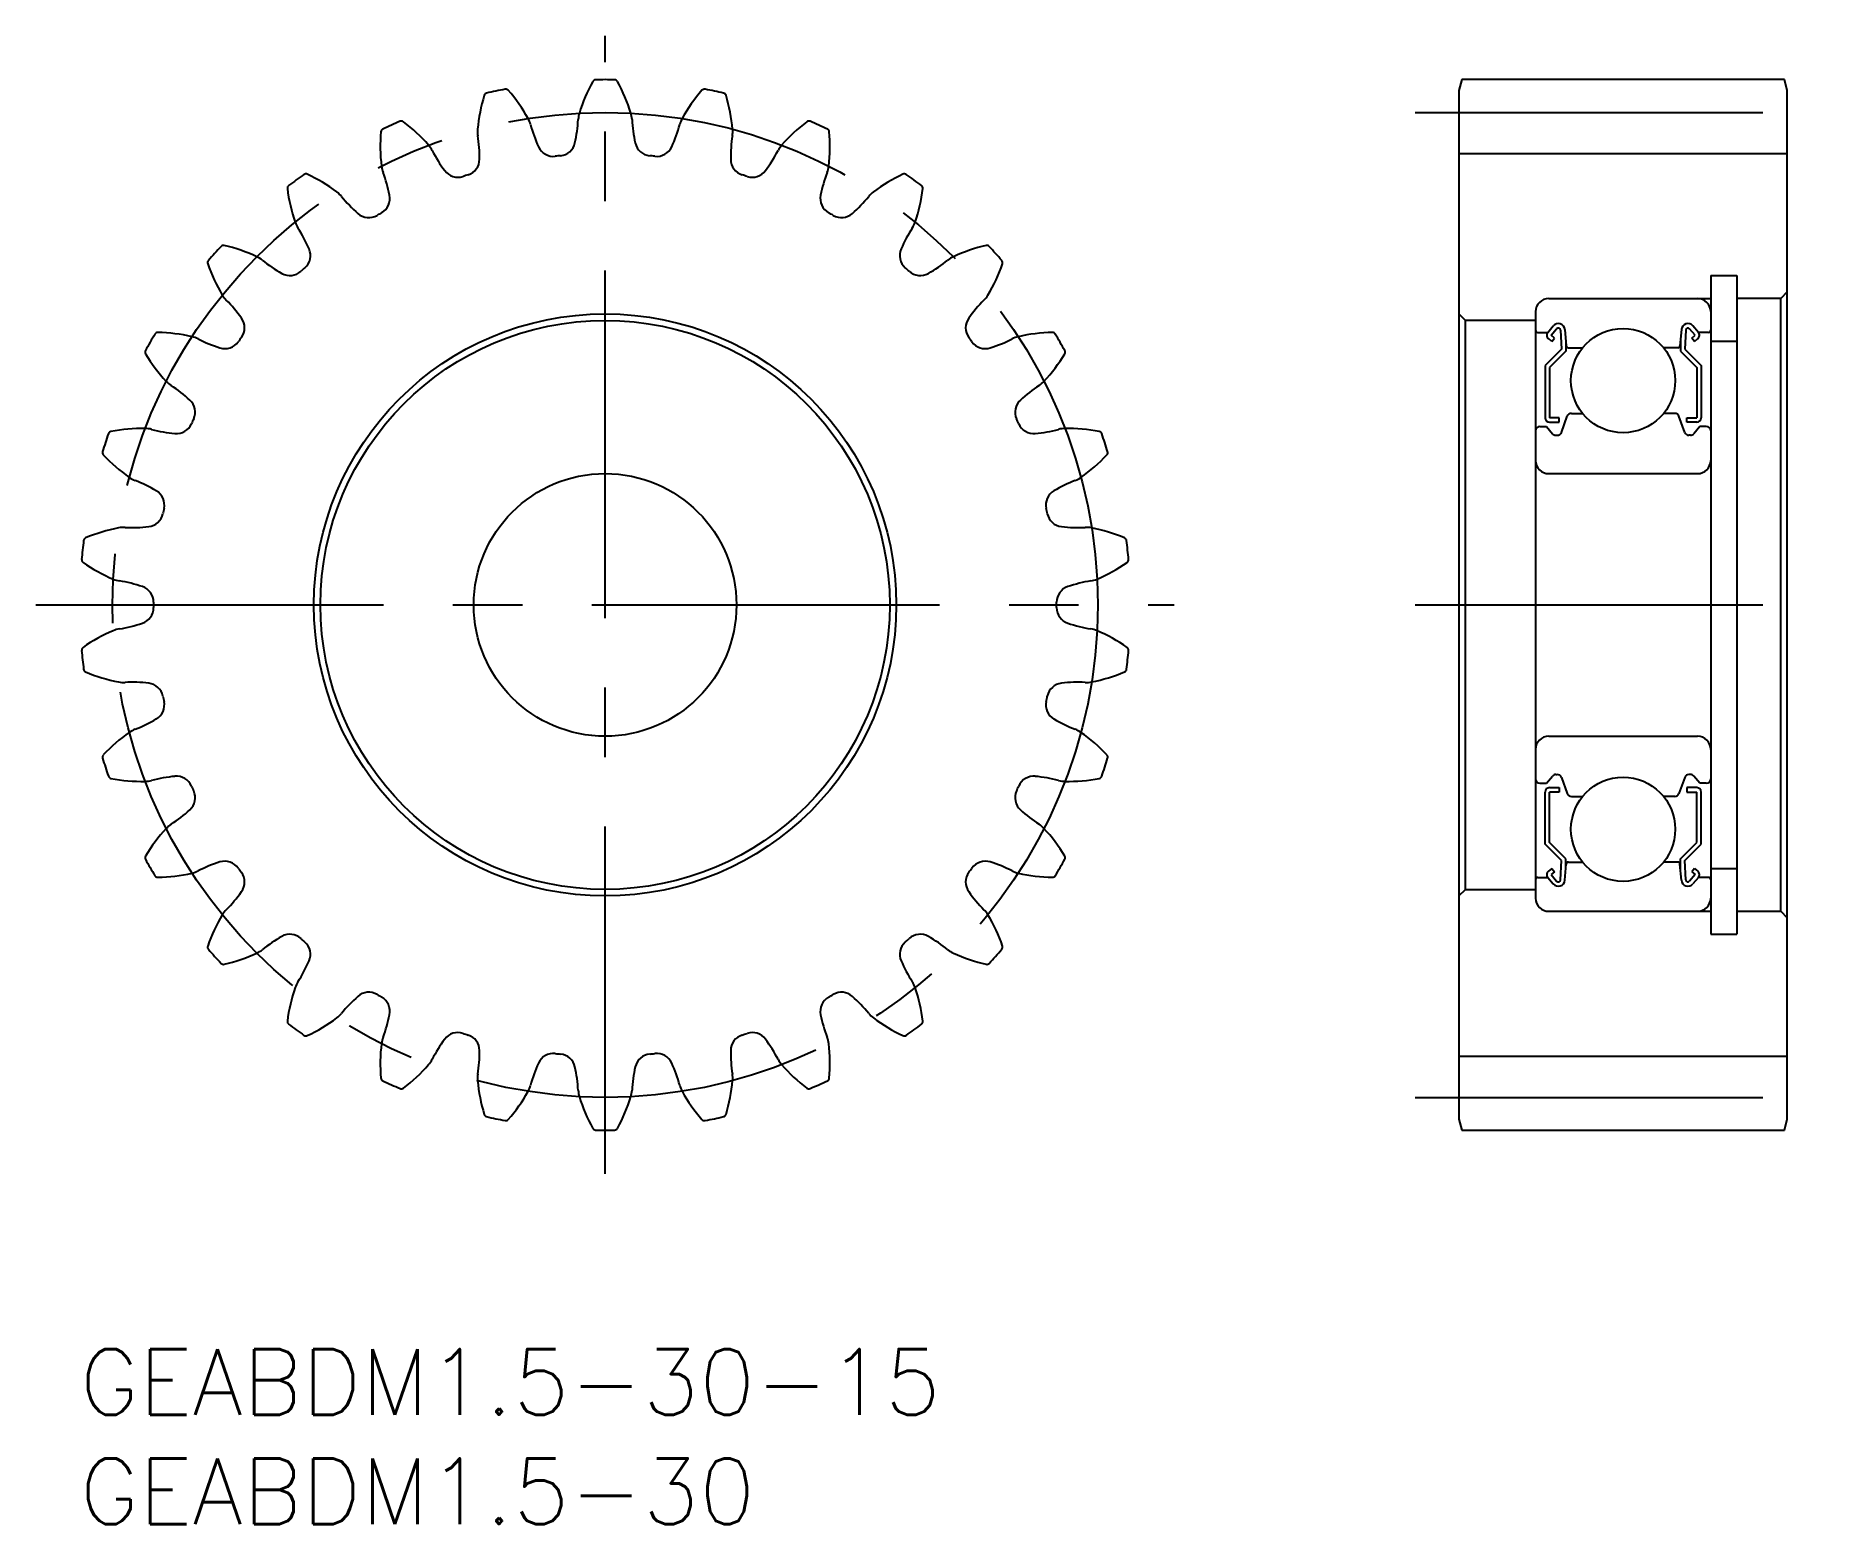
# Model space of a CAD drawing. Extents: x -2 to 80, y -8 to 60.
import ezdxf

# ---------------------------------------------------------------- set-up
doc = ezdxf.new("R2010")
doc.units = 0
doc.header["$LTSCALE"] = 0.5
doc.linetypes.add('CENTER', pattern=[50.8, 31.75, -6.35, 6.35, -6.35])
for name, color, linetype in [('MSM_CENTER', 1, 'CENTER'), ('MSM_CONTINUOUS', 7, 'CONTINUOUS'), ('MSM_PART_NUMBER', 7, 'CONTINUOUS')]:
    doc.layers.add(name, color=color, linetype=linetype)
doc.styles.get("Standard").update_dxf_attribs({"font": 'txt.shx', "height": 1, "bigfont": 'bigfont.shx'})

# ---------------------------------------------------------------- blocks, each defined once
blk = doc.blocks.new('*U3')
at = {"layer": 'MSM_PART_NUMBER'}
blk.add_text('GEABDM1.5-30', height=3, dxfattribs=at).set_placement((0, -8))
blk = doc.blocks.new('*U4')
at = {"layer": 'MSM_PART_NUMBER'}
blk.add_text('GEABDM1.5-30-15', height=3, dxfattribs=at).set_placement((0, -3))

msp = doc.modelspace()

# ---------------------------------------------------------------- linework, layer by layer
at = {"layer": 'MSM_CENTER'}
for p, q in [((24, 8), (24, 60)), ((61, 56.5), (80, 56.5)), ((-2, 34), (50, 34)), ((61, 34), (80, 34)), ((61, 11.5), (80, 11.5))]:
    msp.add_line(p, q, dxfattribs=at)
msp.add_circle((24, 34), 22.5, dxfattribs=at)
at = {"layer": 'MSM_CONTINUOUS'}
for p, q in [((63.134, 58), (63, 57.5)), ((63, 57.5), (63, 10.5)), ((77.866, 58), (63.134, 58)), ((78, 57.5), (77.866, 58)), ((78, 10.5), (78, 57.5)), ((63, 54.625), (78, 54.625)), ((74.5, 49.05), (74.5, 18.95)), ((74.5, 49.05), (75.7, 49.05)), ((75.7, 49.05), (75.7, 18.95)), ((67.1, 48), (74.5, 48)), ((77.7, 48), (75.7, 48)), ((78, 48.3), (77.7, 48)), ((77.7, 20), (77.7, 48)), ((63.3, 47), (63, 47.3)), ((66.5, 47), (63.3, 47)), ((63.3, 21), (63.3, 47)), ((66.5, 47.4), (66.5, 20.6)), ((67.06, 46.45), (67.31, 46.748)), ((73.94, 46.45), (73.69, 46.748)), ((66.6, 46.45), (67.06, 46.45)), ((67.238, 46.04), (67.085, 46.168)), ((67.213, 46.321), (67.463, 46.619)), ((67.366, 46.193), (67.213, 46.321)), ((67.238, 46.04), (67.366, 46.193)), ((67.64, 46.56), (67.683, 45.683)), ((67.838, 46.581), (67.903, 45.841)), ((67.883, 46.07), (67.883, 45.6)), ((73.162, 46.581), (73.097, 45.841)), ((73.117, 46.07), (73.117, 45.6)), ((73.36, 46.56), (73.317, 45.683)), ((73.787, 46.321), (73.537, 46.619)), ((73.634, 46.193), (73.787, 46.321)), ((73.762, 46.04), (73.634, 46.193)), ((73.762, 46.04), (73.915, 46.168)), ((74.4, 46.45), (73.94, 46.45)), ((74.5, 46.05), (75.7, 46.05)), ((67.683, 45.683), (66.933, 44.933)), ((67.883, 45.6), (67.133, 44.85)), ((68.003, 45.75), (68.651, 45.75)), ((72.997, 45.75), (72.349, 45.75)), ((73.117, 45.6), (73.867, 44.85)), ((73.317, 45.683), (74.067, 44.933)), ((66.933, 44.933), (66.933, 42.55)), ((67.133, 44.85), (67.133, 42.55)), ((73.867, 44.85), (73.867, 42.55)), ((74.067, 44.933), (74.067, 42.55)), ((68.138, 42.75), (68.651, 42.75)), ((72.862, 42.75), (72.349, 42.75)), ((66.7, 42.15), (67, 42.15)), ((67, 42.15), (67.276, 41.821)), ((67.583, 42.55), (67.133, 42.55)), ((67.133, 42.35), (67.583, 42.35)), ((67.583, 42.35), (67.583, 42.55)), ((67.682, 41.882), (67.95, 42.618)), ((73.318, 41.882), (73.05, 42.618)), ((73.417, 42.35), (73.417, 42.55)), ((73.417, 42.55), (73.867, 42.55)), ((73.867, 42.35), (73.417, 42.35)), ((74, 42.15), (73.724, 41.821)), ((74.3, 42.15), (74, 42.15)), ((67.429, 41.75), (67.494, 41.75)), ((73.571, 41.75), (73.506, 41.75)), ((67.1, 40), (73.9, 40)), ((67.1, 28), (73.9, 28)), ((67.429, 26.25), (67.494, 26.25)), ((73.571, 26.25), (73.506, 26.25)), ((66.7, 25.85), (67, 25.85)), ((66.933, 23.067), (66.933, 25.45)), ((67, 25.85), (67.276, 26.179)), ((67.133, 25.65), (67.583, 25.65)), ((67.133, 23.15), (67.133, 25.45)), ((67.583, 25.45), (67.133, 25.45)), ((67.583, 25.65), (67.583, 25.45)), ((67.682, 26.118), (67.95, 25.382)), ((73.318, 26.118), (73.05, 25.382)), ((73.867, 25.65), (73.417, 25.65)), ((73.417, 25.65), (73.417, 25.45)), ((73.417, 25.45), (73.867, 25.45)), ((74, 25.85), (73.724, 26.179)), ((73.867, 23.15), (73.867, 25.45)), ((74.3, 25.85), (74, 25.85)), ((74.067, 23.067), (74.067, 25.45)), ((68.138, 25.25), (68.651, 25.25)), ((68.266, 25.25), (68.266, 25.25)), ((68.394, 25.25), (68.394, 25.25)), ((72.862, 25.25), (72.349, 25.25)), ((67.683, 22.317), (66.933, 23.067)), ((67.883, 22.4), (67.133, 23.15)), ((73.117, 22.4), (73.867, 23.15)), ((73.317, 22.317), (74.067, 23.067)), ((67.64, 21.44), (67.683, 22.317)), ((67.838, 21.419), (67.903, 22.159)), ((67.883, 21.93), (67.883, 22.4)), ((68.003, 22.25), (68.651, 22.25)), ((72.997, 22.25), (72.349, 22.25)), ((73.162, 21.419), (73.097, 22.159)), ((73.117, 21.93), (73.117, 22.4)), ((73.36, 21.44), (73.317, 22.317)), ((66.6, 21.55), (67.06, 21.55)), ((67.06, 21.55), (67.31, 21.252)), ((67.238, 21.96), (67.085, 21.832)), ((67.366, 21.807), (67.213, 21.679)), ((67.213, 21.679), (67.463, 21.381)), ((67.238, 21.96), (67.366, 21.807)), ((73.787, 21.679), (73.537, 21.381)), ((73.762, 21.96), (73.634, 21.807)), ((73.634, 21.807), (73.787, 21.679)), ((73.94, 21.55), (73.69, 21.252)), ((73.762, 21.96), (73.915, 21.832)), ((74.4, 21.55), (73.94, 21.55)), ((74.5, 21.95), (75.7, 21.95)), ((63, 20.7), (63.3, 21)), ((63.3, 21), (66.5, 21)), ((67.1, 20), (74.5, 20)), ((75.7, 20), (77.7, 20)), ((77.7, 20), (78, 19.7)), ((74.5, 18.95), (75.7, 18.95)), ((63, 13.375), (78, 13.375)), ((63, 10.5), (63.134, 10)), ((63.134, 10), (77.866, 10)), ((77.866, 10), (78, 10.5))]:
    msp.add_line(p, q, dxfattribs=at)
for centre, radius in [((24, 34), 13.3), ((24, 34), 13), ((70.5, 44.25), 2.381), ((24, 34), 6), ((70.5, 23.75), 2.381)]:
    msp.add_circle(centre, radius, dxfattribs=at)
for centre, radius, start, end in [((24, 34), 24, 100.9665, 103.0335), ((19.463, 57.414), 0.15, 41.05698, 100.9665), ((13.921, 52.587), 7.5, 29, 41.05699), ((29.995, 54.276), 7.5, 150.94301, 163), ((23.57, 57.846), 0.15, 91.03351, 150.94301), ((24, 34), 24, 88.9665, 91.0335), ((24.43, 57.846), 0.15, 29.05699, 88.9665), ((18.005, 54.276), 7.5, 17, 29.05699), ((34.079, 52.587), 7.5, 138.94301, 151), ((28.537, 57.414), 0.15, 79.03351, 138.94301), ((24, 34), 24, 76.9665, 79.0335), ((25.648, 55.08), 7.5, 162.94301, 175), ((18.621, 57.236), 0.15, 103.03345, 162.94301), ((29.379, 57.236), 0.15, 17.05699, 76.9665), ((22.352, 55.08), 7.5, 5, 17.05699), ((24, 34), 24, 112.9665, 115.0335), ((14.694, 55.959), 0.15, 53.05698, 112.9665), ((10.276, 50.085), 7.5, 41, 53.05699), ((19.403, 55.626), 1.231, 15.21794, 29.00005), ((27.024, 57.699), 6.667, 195.2179, 204.51223), ((16.114, 56.552), 6.667, 347.48777, 356.7821), ((24, 56.109), 1.231, 162.99996, 176.78206), ((24, 56.109), 1.231, 3.21794, 17.00005), ((31.886, 56.552), 6.667, 183.2179, 192.51223), ((20.976, 57.699), 6.667, 335.48777, 344.7821), ((28.597, 55.626), 1.231, 150.99996, 164.78206), ((37.724, 50.085), 7.5, 126.94301, 139), ((33.306, 55.959), 0.15, 67.03351, 126.94301), ((24, 34), 24, 64.9665, 67.0335), ((21.229, 54.962), 7.5, 174.94301, 187), ((13.908, 55.61), 0.15, 115.03345, 174.94301), ((15.007, 54.198), 1.231, 27.21794, 41.00004), ((19.403, 55.626), 1.231, 174.99995, 188.78206), ((11.598, 54.42), 6.667, 359.48777, 8.7821), ((21.891, 55.271), 0.75, 275.66356, 347.48776), ((26.109, 55.271), 0.75, 192.51224, 264.33644), ((36.402, 54.42), 6.667, 171.2179, 180.51223), ((28.597, 55.626), 1.231, 351.21794, 5.00005), ((32.993, 54.198), 1.231, 138.99996, 152.78206), ((34.092, 55.61), 0.15, 5.05699, 64.9665), ((26.771, 54.962), 7.5, 353, 5.05699), ((22.031, 57.81), 6.667, 207.2179, 216.51223), ((17.514, 54.367), 0.75, 287.66356, 359.48776), ((21.641, 55.244), 0.75, 204.51224, 276.33644), ((24, 34), 20.625, 95.66356, 96.33644), ((24, 34), 20.625, 83.66356, 84.33644), ((26.359, 55.244), 0.75, 263.66356, 335.48778), ((30.486, 54.367), 0.75, 180.51224, 252.33644), ((25.969, 57.81), 6.667, 323.48777, 332.7821), ((24, 34), 24, 124.9665, 127.0335), ((10.332, 53.545), 0.15, 65.05699, 124.9665), ((7.232, 46.88), 7.5, 53, 65.05699), ((15.007, 54.198), 1.231, 186.99995, 200.78206), ((7.623, 51.395), 6.667, 11.48777, 20.7821), ((17.276, 54.29), 0.75, 216.51224, 288.33644), ((24, 34), 20.625, 107.66356, 108.33644), ((24, 34), 20.625, 71.66356, 72.33644), ((30.724, 54.29), 0.75, 251.66356, 323.48776), ((40.377, 51.395), 6.667, 159.2179, 168.51223), ((32.993, 54.198), 1.231, 339.21794, 353.00005), ((40.768, 46.88), 7.5, 114.94301, 127), ((37.668, 53.545), 0.15, 55.03351, 114.94301), ((24, 34), 24, 52.9665, 55.0335), ((9.636, 53.039), 0.15, 127.03345, 186.94301), ((16.932, 53.928), 7.5, 186.94301, 199), ((11.005, 51.887), 1.231, 39.21794, 53.00004), ((17.124, 56.88), 6.667, 219.2179, 228.51223), ((13.421, 52.574), 0.75, 299.66356, 11.48776), ((34.579, 52.574), 0.75, 168.51224, 240.33644), ((30.876, 56.88), 6.667, 311.48777, 320.7821), ((36.995, 51.887), 1.231, 126.99996, 140.78206), ((31.068, 53.928), 7.5, 341, 353.05699), ((38.364, 53.039), 0.15, 353.05699, 52.9665), ((13.204, 52.448), 0.75, 228.51224, 300.33644), ((24, 34), 20.625, 119.66356, 120.33644), ((24, 34), 20.625, 59.66356, 60.33644), ((34.796, 52.448), 0.75, 239.66356, 311.48776), ((11.005, 51.887), 1.231, 198.99995, 212.78206), ((4.364, 47.61), 6.667, 23.48777, 32.7821), ((43.636, 47.61), 6.667, 147.2179, 156.51223), ((36.995, 51.887), 1.231, 327.21794, 341.00004), ((24, 34), 24, 136.9665, 139.0335), ((6.567, 50.276), 0.15, 77.05699, 136.9665), ((4.92, 43.113), 7.5, 65, 77.05699), ((9.791, 49.968), 0.75, 311.66356, 23.48776), ((38.209, 49.968), 0.75, 156.51224, 228.33644), ((43.08, 43.113), 7.5, 102.94301, 115), ((41.433, 50.276), 0.15, 43.03348, 102.94301), ((24, 34), 24, 40.9665, 43.0335), ((5.991, 49.636), 0.15, 139.03345, 198.94301), ((12.943, 52.022), 7.5, 198.94301, 211), ((7.57, 48.794), 1.231, 51.21794, 65.00004), ((12.517, 54.951), 6.667, 231.2179, 240.51223), ((9.604, 49.8), 0.75, 240.51224, 312.33644), ((24, 34), 20.625, 131.66356, 132.33644), ((24, 34), 20.625, 47.66356, 48.33644), ((38.396, 49.8), 0.75, 227.66356, 299.48776), ((35.483, 54.951), 6.667, 299.48777, 308.7821), ((40.43, 48.794), 1.231, 114.99995, 128.78206), ((35.057, 52.022), 7.5, 329, 341.05699), ((42.009, 49.636), 0.15, 341.05699, 40.9665), ((7.57, 48.794), 1.231, 210.99995, 224.78206), ((1.964, 43.23), 6.667, 35.48777, 44.7821), ((46.036, 43.23), 6.667, 135.2179, 144.51223), ((40.43, 48.794), 1.231, 315.21794, 329.00004), ((67.1, 47.4), 0.6, 90, 180), ((73.9, 47.4), 0.6, 0, 90), ((6.781, 46.665), 0.75, 323.66356, 35.48779), ((41.219, 46.665), 0.75, 144.51224, 216.33644), ((67.539, 46.555), 0.3, 4.99676, 140.00197), ((73.461, 46.555), 0.3, 39.99803, 175.00324), ((24, 34), 24, 148.9665, 151.0335), ((3.564, 46.296), 0.15, 89.05699, 148.9665), ((3.443, 38.947), 7.5, 77, 89.05699), ((4.853, 45.055), 1.231, 63.21794, 77.00004), ((8.412, 52.105), 6.667, 243.2179, 252.51223), ((6.634, 46.462), 0.75, 252.51224, 324.33644), ((24, 34), 20.625, 143.66356, 144.33644), ((24, 34), 20.625, 35.66356, 36.33644), ((41.366, 46.462), 0.75, 215.66356, 287.48776), ((39.588, 52.105), 6.667, 287.48777, 296.7821), ((43.147, 45.055), 1.231, 102.99995, 116.78206), ((44.557, 38.947), 7.5, 90.94301, 103), ((44.436, 46.296), 0.15, 31.03347, 90.94301), ((24, 34), 24, 28.96651, 31.0335), ((66.6, 46.55), 0.1, 180, 270), ((67.213, 46.321), 0.2, 140.00197, 230.08631), ((67.54, 46.555), 0.1, 2.81979, 140.00215), ((73.46, 46.555), 0.1, 39.99785, 177.18021), ((73.787, 46.321), 0.2, 309.91369, 39.99803), ((74.4, 46.55), 0.1, 270, 0), ((3.134, 45.551), 0.15, 151.03345, 210.94301), ((9.438, 49.33), 7.5, 210.94301, 223), ((38.562, 49.33), 7.5, 317, 329.05699), ((44.866, 45.551), 0.15, 329.05699, 28.96663), ((68.003, 45.85), 0.1, 184.99676, 269.99912), ((72.997, 45.85), 0.1, 270.00088, 355.00324), ((4.853, 45.055), 1.231, 222.99995, 236.78206), ((0.526, 38.447), 6.667, 47.48777, 56.7821), ((47.474, 38.447), 6.667, 123.2179, 132.51223), ((43.147, 45.055), 1.231, 303.21794, 317.00004), ((4.524, 42.809), 0.75, 335.66356, 47.48776), ((43.476, 42.809), 0.75, 132.51224, 204.33644), ((68.138, 42.55), 0.2, 90, 159.99165), ((72.862, 42.55), 0.2, 20.00835, 90), ((24, 34), 24, 160.96651, 163.0335), ((1.454, 41.778), 0.15, 101.05699, 160.96663), ((2.864, 34.564), 7.5, 89, 101.05699), ((2.973, 40.832), 1.231, 75.21794, 89.00004), ((4.988, 48.469), 6.667, 255.2179, 264.51223), ((4.422, 42.579), 0.75, 264.51224, 336.33644), ((24, 34), 20.625, 155.66356, 156.33644), ((24, 34), 20.625, 23.66356, 24.33644), ((43.578, 42.579), 0.75, 203.66356, 275.48776), ((43.012, 48.469), 6.667, 275.48777, 284.7821), ((45.027, 40.832), 1.231, 90.99995, 104.78206), ((45.136, 34.564), 7.5, 78.94301, 91), ((46.546, 41.778), 0.15, 19.03347, 78.94301), ((24, 34), 24, 16.96651, 19.0335), ((66.7, 41.95), 0.2, 90, 180), ((67.133, 42.55), 0.2, 180, 270), ((67.429, 41.95), 0.2, 219.9952, 270), ((67.494, 41.95), 0.2, 270, 339.99165), ((73.506, 41.95), 0.2, 200.00835, 270), ((73.571, 41.95), 0.2, 270, 320.0048), ((73.867, 42.55), 0.2, 270, 0), ((74.3, 41.95), 0.2, 0, 90), ((1.188, 40.96), 0.15, 163.03345, 222.94301), ((46.812, 40.96), 0.15, 317.05699, 16.96663), ((6.568, 45.967), 7.5, 222.94301, 235), ((41.432, 45.967), 7.5, 305, 317.05699), ((67.1, 40.6), 0.6, 180, 270), ((73.9, 40.6), 0.6, 270, 0), ((2.973, 40.832), 1.231, 234.99995, 248.78206), ((0.115, 33.469), 6.667, 59.48777, 68.7821), ((47.885, 33.469), 6.667, 111.2179, 120.51223), ((45.027, 40.832), 1.231, 291.21794, 305.00004), ((3.119, 38.567), 0.75, 347.66356, 59.48776), ((44.881, 38.567), 0.75, 120.51224, 192.33644), ((3.066, 38.321), 0.75, 276.51224, 348.33644), ((24, 34), 20.625, 167.66356, 168.33644), ((24, 34), 20.625, 11.66356, 12.33644), ((44.934, 38.321), 0.75, 191.66356, 263.48776), ((24, 34), 24, 172.9665, 175.0335), ((0.329, 36.92), 0.15, 113.05699, 172.9665), ((3.208, 30.158), 7.5, 101, 113.05699), ((2.012, 36.311), 1.231, 87.21794, 101.00004), ((2.395, 44.2), 6.667, 267.2179, 276.51223), ((45.605, 44.2), 6.667, 263.48777, 272.7821), ((45.988, 36.311), 1.231, 78.99995, 92.78206), ((44.792, 30.158), 7.5, 66.94301, 79), ((47.671, 36.92), 0.15, 7.03347, 66.94301), ((24, 34), 24, 4.9665, 7.0335), ((0.24, 36.065), 0.15, 175.03346, 234.94301), ((4.461, 42.081), 7.5, 234.94301, 247), ((43.539, 42.081), 7.5, 293, 305.05699), ((47.76, 36.065), 0.15, 305.05699, 4.9665), ((2.012, 36.311), 1.231, 246.99995, 260.78206), ((0.747, 28.515), 6.667, 71.48777, 80.7821), ((2.625, 34.126), 0.75, 359.66356, 71.48776), ((45.375, 34.126), 0.75, 108.51224, 180.33644), ((47.253, 28.515), 6.667, 99.2179, 108.51223), ((45.988, 36.311), 1.231, 279.21794, 293.00004), ((2.625, 33.874), 0.75, 288.51223, 0.33644), ((24, 34), 20.625, 179.66356, 180.33644), ((24, 34), 20.625, 359.66356, 0.33644), ((45.375, 33.874), 0.75, 179.66356, 251.48776), ((4.461, 25.919), 7.5, 113, 125.05699), ((2.012, 31.689), 1.231, 99.21794, 113.00004), ((0.747, 39.485), 6.667, 279.2179, 288.51223), ((47.253, 39.485), 6.667, 251.48777, 260.7821), ((45.988, 31.689), 1.231, 66.99995, 80.78206), ((43.539, 25.919), 7.5, 54.94301, 67), ((0.24, 31.935), 0.15, 125.05699, 184.96663), ((47.76, 31.935), 0.15, 355.03347, 54.94301), ((24, 34), 24, 184.96651, 187.0335), ((24, 34), 24, 352.9665, 355.0335), ((0.329, 31.08), 0.15, 187.03346, 246.94301), ((3.208, 37.842), 7.5, 246.94301, 259), ((2.012, 31.689), 1.231, 258.99995, 272.78206), ((2.395, 23.8), 6.667, 83.48777, 92.7821), ((3.066, 29.679), 0.75, 11.66356, 83.48778), ((44.934, 29.679), 0.75, 96.51224, 168.33644), ((45.605, 23.8), 6.667, 87.2179, 96.51223), ((45.988, 31.689), 1.231, 267.21794, 281.00004), ((44.792, 37.842), 7.5, 281, 293.05699), ((47.671, 31.08), 0.15, 293.05699, 352.9665), ((3.119, 29.433), 0.75, 300.51223, 12.33644), ((24, 34), 20.625, 191.66356, 192.33644), ((44.881, 29.433), 0.75, 167.66356, 239.48776), ((24, 34), 20.625, 347.66356, 348.33644), ((0.115, 34.531), 6.667, 291.2179, 300.51223), ((47.885, 34.531), 6.667, 239.48777, 248.7821), ((6.568, 22.033), 7.5, 125, 137.05699), ((2.973, 27.168), 1.231, 111.21794, 125.00004), ((45.027, 27.168), 1.231, 54.99995, 68.78206), ((41.432, 22.033), 7.5, 42.94301, 55), ((67.1, 27.4), 0.6, 90, 180), ((73.9, 27.4), 0.6, 0, 90), ((1.188, 27.04), 0.15, 137.05699, 196.9665), ((46.812, 27.04), 0.15, 343.03347, 42.94301), ((24, 34), 24, 196.9665, 199.0335), ((24, 34), 24, 340.9665, 343.0335), ((67.429, 26.05), 0.2, 90, 140.0048), ((67.494, 26.05), 0.2, 20.00835, 90), ((73.506, 26.05), 0.2, 90, 159.99165), ((73.571, 26.05), 0.2, 39.9952, 90), ((1.454, 26.222), 0.15, 199.03346, 258.94305), ((2.864, 33.436), 7.5, 258.94301, 271), ((2.973, 27.168), 1.231, 270.99995, 284.78206), ((4.988, 19.531), 6.667, 95.48777, 104.7821), ((4.422, 25.421), 0.75, 23.66356, 95.48776), ((4.524, 25.191), 0.75, 312.51223, 24.33644), ((24, 34), 20.625, 203.66356, 204.33644), ((43.476, 25.191), 0.75, 155.66356, 227.48778), ((24, 34), 20.625, 335.66356, 336.33644), ((43.578, 25.421), 0.75, 84.51224, 156.33644), ((43.012, 19.531), 6.667, 75.2179, 84.51223), ((45.027, 27.168), 1.231, 255.21794, 269.00004), ((45.136, 33.436), 7.5, 269, 281.05699), ((46.546, 26.222), 0.15, 281.05699, 340.9665), ((66.7, 26.05), 0.2, 180, 270), ((67.133, 25.45), 0.2, 90, 180), ((73.867, 25.45), 0.2, 0, 90), ((74.3, 26.05), 0.2, 270, 0), ((0.526, 29.553), 6.667, 303.2179, 312.51223), ((47.474, 29.553), 6.667, 227.48777, 236.7821), ((68.138, 25.45), 0.2, 200.00835, 270), ((72.862, 25.45), 0.2, 270, 339.99165), ((9.438, 18.67), 7.5, 137, 149.05699), ((4.853, 22.945), 1.231, 123.21794, 137.00005), ((43.147, 22.945), 1.231, 42.99995, 56.78206), ((38.562, 18.67), 7.5, 30.94301, 43), ((3.134, 22.449), 0.15, 149.05699, 208.9665), ((24, 34), 24, 208.9665, 211.0335), ((8.412, 15.895), 6.667, 107.48777, 116.7821), ((6.634, 21.538), 0.75, 35.66356, 107.48776), ((41.366, 21.538), 0.75, 72.51224, 144.33644), ((39.588, 15.895), 6.667, 63.2179, 72.51223), ((24, 34), 24, 328.9665, 331.0335), ((44.866, 22.449), 0.15, 331.03347, 30.94301), ((68.003, 22.15), 0.1, 90.00088, 175.00324), ((72.997, 22.15), 0.1, 4.99676, 89.99912), ((3.564, 21.704), 0.15, 211.03346, 270.94301), ((3.443, 29.053), 7.5, 270.94301, 283), ((4.853, 22.945), 1.231, 282.99995, 296.78206), ((24, 34), 20.625, 215.66356, 216.33644), ((6.781, 21.335), 0.75, 324.51224, 36.33644), ((41.219, 21.335), 0.75, 143.66356, 215.48778), ((24, 34), 20.625, 323.66356, 324.33644), ((43.147, 22.945), 1.231, 243.21794, 257.00005), ((44.557, 29.053), 7.5, 257, 269.05699), ((44.436, 21.704), 0.15, 269.05699, 328.9665), ((66.6, 21.45), 0.1, 90, 180), ((67.213, 21.679), 0.2, 129.91369, 219.99803), ((67.539, 21.445), 0.3, 219.99803, 355.00324), ((67.54, 21.445), 0.1, 219.99785, 357.18021), ((73.461, 21.445), 0.3, 184.99676, 320.00197), ((73.46, 21.445), 0.1, 182.81979, 320.00215), ((73.787, 21.679), 0.2, 320.00197, 50.08631), ((74.4, 21.45), 0.1, 0, 90), ((1.964, 24.77), 6.667, 315.2179, 324.51223), ((46.036, 24.77), 6.667, 215.48777, 224.7821), ((67.1, 20.6), 0.6, 180, 270), ((73.9, 20.6), 0.6, 270, 0), ((12.943, 15.978), 7.5, 149, 161.05699), ((7.57, 19.206), 1.231, 135.21794, 149.00005), ((40.43, 19.206), 1.231, 30.99995, 44.78206), ((35.057, 15.978), 7.5, 18.94301, 31), ((9.604, 18.2), 0.75, 47.66356, 119.48776), ((38.396, 18.2), 0.75, 60.51224, 132.33644), ((5.991, 18.364), 0.15, 161.05699, 220.9665), ((24, 34), 24, 220.9665, 223.0335), ((4.92, 24.887), 7.5, 282.94301, 295), ((7.57, 19.206), 1.231, 294.99995, 308.78206), ((12.517, 13.049), 6.667, 119.48777, 128.7821), ((24, 34), 20.625, 227.66356, 228.33644), ((9.791, 18.032), 0.75, 336.51224, 48.33644), ((38.209, 18.032), 0.75, 131.66356, 203.48778), ((24, 34), 20.625, 311.66356, 312.33644), ((35.483, 13.049), 6.667, 51.2179, 60.51223), ((40.43, 19.206), 1.231, 231.21794, 245.00005), ((43.08, 24.887), 7.5, 245, 257.05699), ((24, 34), 24, 316.9665, 319.0335), ((42.009, 18.364), 0.15, 319.03347, 18.94301), ((6.567, 17.724), 0.15, 223.03346, 282.94305), ((4.364, 20.39), 6.667, 327.2179, 336.51223), ((43.636, 20.39), 6.667, 203.48777, 212.7821), ((41.433, 17.724), 0.15, 257.05699, 316.9665), ((16.932, 14.072), 7.5, 161, 173.05699), ((11.005, 16.113), 1.231, 147.21794, 161.00005), ((36.995, 16.113), 1.231, 18.99995, 32.78206), ((31.068, 14.072), 7.5, 6.94301, 19), ((17.124, 11.12), 6.667, 131.48777, 140.7821), ((13.204, 15.552), 0.75, 59.66356, 131.48776), ((24, 34), 20.625, 239.66356, 240.33644), ((13.421, 15.426), 0.75, 348.51224, 60.33644), ((34.579, 15.426), 0.75, 119.66356, 191.48776), ((24, 34), 20.625, 299.66356, 300.33644), ((34.796, 15.552), 0.75, 48.51224, 120.33644), ((30.876, 11.12), 6.667, 39.2179, 48.51223), ((9.636, 14.961), 0.15, 173.05699, 232.9665), ((24, 34), 24, 232.9665, 235.0335), ((7.232, 21.12), 7.5, 294.94301, 307), ((11.005, 16.113), 1.231, 306.99995, 320.78206), ((7.623, 16.605), 6.667, 339.2179, 348.51223), ((40.377, 16.605), 6.667, 191.48777, 200.7821), ((36.995, 16.113), 1.231, 219.21794, 233.00005), ((40.768, 21.12), 7.5, 233, 245.05699), ((24, 34), 24, 304.9665, 307.0335), ((38.364, 14.961), 0.15, 307.03346, 6.94301), ((10.332, 14.455), 0.15, 235.03346, 294.94301), ((21.229, 13.038), 7.5, 173, 185.05699), ((15.007, 13.802), 1.231, 159.21794, 173.00005), ((22.031, 10.19), 6.667, 143.48777, 152.7821), ((17.276, 13.71), 0.75, 71.66356, 143.48776), ((24, 34), 20.625, 251.66356, 252.33644), ((17.514, 13.633), 0.75, 0.51224, 72.33644), ((30.486, 13.633), 0.75, 107.66356, 179.48776), ((24, 34), 20.625, 287.66356, 288.33644), ((30.724, 13.71), 0.75, 36.51224, 108.33644), ((25.969, 10.19), 6.667, 27.2179, 36.51223), ((32.993, 13.802), 1.231, 6.99995, 20.78206), ((26.771, 13.038), 7.5, 354.94301, 7), ((37.668, 14.455), 0.15, 245.05699, 304.9665), ((15.007, 13.802), 1.231, 318.99995, 332.78206), ((11.598, 13.58), 6.667, 351.2179, 0.51223), ((21.641, 12.756), 0.75, 83.66356, 155.48778), ((24, 34), 20.625, 263.66356, 264.33644), ((21.891, 12.729), 0.75, 12.51224, 84.33644), ((26.109, 12.729), 0.75, 95.66356, 167.48778), ((24, 34), 20.625, 275.66356, 276.33644), ((26.359, 12.756), 0.75, 24.51224, 96.33644), ((36.402, 13.58), 6.667, 179.48777, 188.7821), ((32.993, 13.802), 1.231, 207.21794, 221.00005), ((13.908, 12.39), 0.15, 185.05699, 244.96663), ((10.276, 17.915), 7.5, 306.94301, 319), ((19.403, 12.374), 1.231, 171.21794, 185.00005), ((27.024, 10.301), 6.667, 155.48777, 164.7821), ((16.114, 11.448), 6.667, 3.2179, 12.51223), ((31.886, 11.448), 6.667, 167.48777, 176.7821), ((20.976, 10.301), 6.667, 15.2179, 24.51223), ((28.597, 12.374), 1.231, 354.99995, 8.78206), ((37.724, 17.915), 7.5, 221, 233.05699), ((34.092, 12.39), 0.15, 295.03347, 354.94301), ((24, 34), 24, 244.96651, 247.0335), ((14.694, 12.041), 0.15, 247.03346, 306.94305), ((25.648, 12.92), 7.5, 185, 197.05699), ((13.921, 15.413), 7.5, 318.94301, 331), ((19.403, 12.374), 1.231, 330.99995, 344.78206), ((24, 11.891), 1.231, 183.21794, 197.00005), ((29.995, 13.724), 7.5, 197, 209.05699), ((18.005, 13.724), 7.5, 330.94301, 343), ((24, 11.891), 1.231, 342.99995, 356.78206), ((28.597, 12.374), 1.231, 195.21794, 209.00005), ((34.079, 15.413), 7.5, 209, 221.05699), ((22.352, 12.92), 7.5, 342.94301, 355), ((33.306, 12.041), 0.15, 233.05699, 292.9665), ((24, 34), 24, 292.9665, 295.0335), ((18.621, 10.764), 0.15, 197.05699, 256.96663), ((29.379, 10.764), 0.15, 283.03346, 342.94301), ((24, 34), 24, 256.96651, 259.0335), ((19.463, 10.586), 0.15, 259.03346, 318.94301), ((23.57, 10.154), 0.15, 209.05699, 268.96663), ((24, 34), 24, 268.96651, 271.0335), ((24.43, 10.154), 0.15, 271.03346, 330.94301), ((28.537, 10.586), 0.15, 221.05699, 280.9665), ((24, 34), 24, 280.9665, 283.0335)]:
    msp.add_arc(centre, radius, start, end, dxfattribs=at)

# ---------------------------------------------------------------- block references
for name in ['*U4', '*U3']:
    msp.add_blockref(name, (0, 0), dxfattribs=at)

doc.saveas('drawing.dxf')
